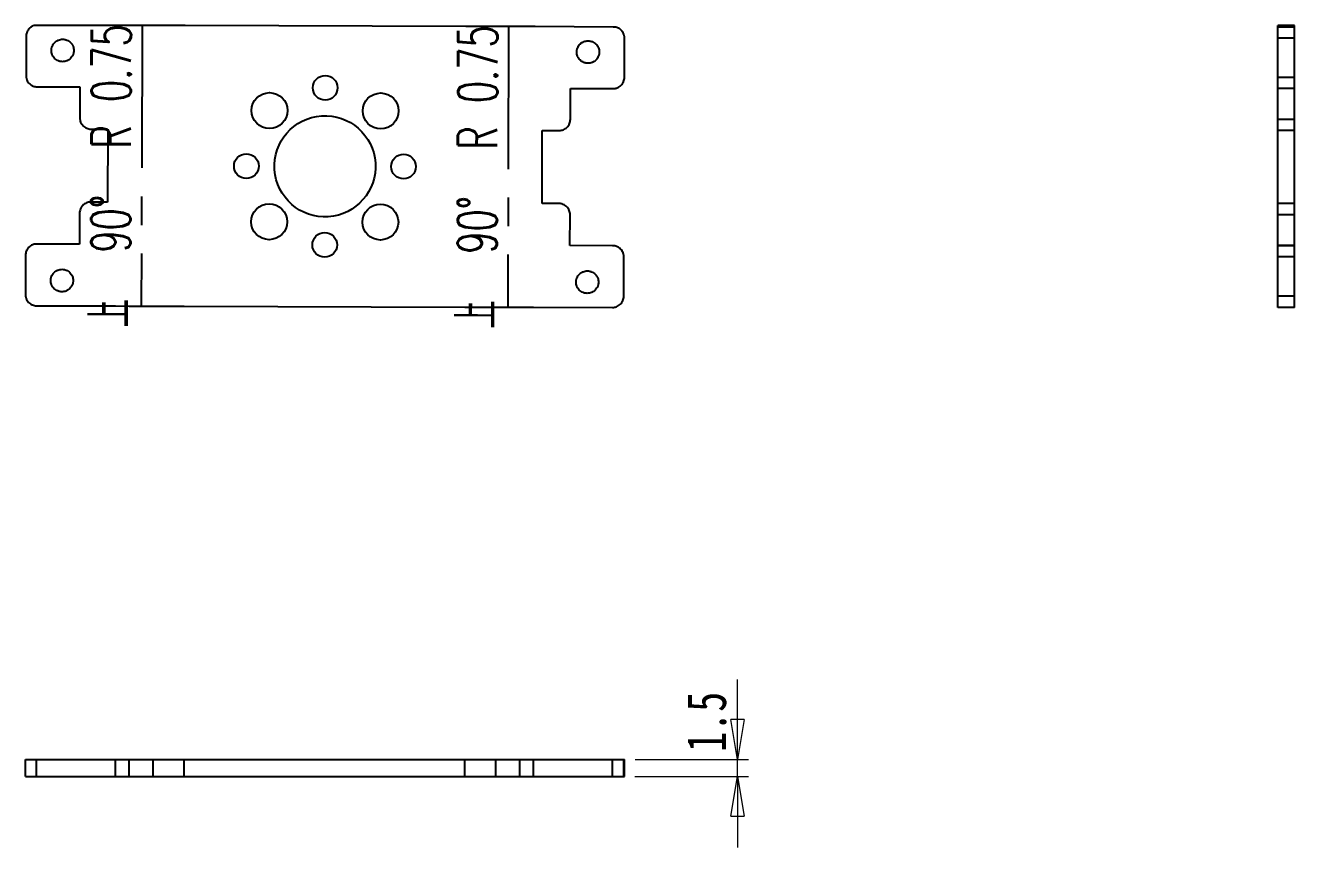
# Model space of a CAD drawing. Header units: millimetres. Extents: x 217 to 381, y 546 to 713.
# Drawn here: x 266.1 to 379.2, y 639.9 to 713.1 of the extents above; entities that cross this region are included whole.
import ezdxf

# ---------------------------------------------------------------- set-up
doc = ezdxf.new("R2010")
doc.units = ezdxf.units.MM
doc.linetypes.add('CENTERX2', pattern=[20.32, 12.7, -2.54, 2.54, -2.54])
doc.styles.add('SLDTEXTSTYLE0', font='TXT', dxfattribs={"width": 0.660714, "bigfont": 'bigfont'})
doc.styles.add('SLDTEXTSTYLE1', font='TXT', dxfattribs={"width": 0.75})
doc.dimstyles.new('SLDDIMSTYLE0', dxfattribs={"dimtxt": 3.5, "dimasz": 3.556, "dimexe": 0, "dimexo": 0.0625, "dimgap": 0.875, "dimtad": 1, "dimrnd": 1e-09, "dimzin": 12, "dimdsep": 46, "dimtxsty": 'SLDTEXTSTYLE1', "dimblk1": 'CLOSED', "dimblk2": 'CLOSED', "dimsah": 1, "dimcen": 0.09, "dimadec": 0, "dimazin": 3, "dimtfac": 1, "dimtmove": 0, "dimatfit": 0, "dimldrblk": 'CLOSED', "dimfxl": 0, "dimfrac": 2, "dimtolj": 1, "dimtzin": 12, "dimarcsym": 0})

# ---------------------------------------------------------------- blocks, each defined once
blk = doc.blocks.new('_Closed')
at = {"color": 0, "linetype": 'ByBlock', "lineweight": -2}
for p, q in [((-1, 0.166667), (0, 0)), ((-1, 0.166667), (-1, -0.166667)), ((0, 0), (-1, -0.166667)), ((0, 0), (-1, 0))]:
    blk.add_line(p, q, dxfattribs=at)
blk = doc.blocks.new('_D')
at = {"color": 7, "linetype": 'Continuous', "lineweight": 18}
for p, q in [((329.56, 647.72), (329.56, 654.86)), ((320.45, 647.72), (330.56, 647.72)), ((329.56, 646.22), (329.56, 647.72)), ((320.44, 646.22), (330.56, 646.22)), ((329.56, 646.22), (329.56, 639.87))]:
    blk.add_line(p, q, dxfattribs=at)
at = {"color": 7, "linetype": 'Continuous', "lineweight": 18, "xscale": 3.556, "yscale": 3.556}
for p, rotation in [((329.56, 647.72, -1.34), 269.9999999999935), ((329.56, 646.22, -1.34), 89.99999999999355)]:
    blk.add_blockref('_Closed', p, dxfattribs=dict(at, rotation=rotation))
at = {"color": 7, "linetype": 'Continuous', "lineweight": 18, "insert": (325.05, 648.4), "char_height": 3.5, "attachment_point": 1, "rotation": 90, "style": 'SLDTEXTSTYLE1'}
blk.add_mtext('1.5', dxfattribs=at)

msp = doc.modelspace()

# ---------------------------------------------------------------- linework, layer by layer
at = {"color": 7, "linetype": 'Continuous', "lineweight": 25}
for p, q in [((266.219, 712.154), (266.209, 708.654)), ((267.222, 713.127), (267, 713.127)), ((274.171, 713.13), (267.222, 713.127)), ((275.472, 713.127), (274.171, 713.13)), ((277.616, 713.12), (275.472, 713.127)), ((280.366, 713.112), (277.616, 713.12)), ((305.366, 713.036), (280.366, 713.112)), ((308.116, 713.028), (305.366, 713.037)), ((310.26, 713.022), (308.116, 713.028)), ((311.562, 713.017), (310.26, 713.022)), ((318.51, 712.973), (311.562, 713.017)), ((318.732, 712.971), (318.51, 712.973)), ((377.684, 713.127), (377.684, 713.13)), ((379.184, 713.127), (377.684, 713.127)), ((377.684, 713.12), (377.684, 713.127)), ((379.184, 713.12), (377.684, 713.12)), ((377.684, 713.112), (377.684, 713.12)), ((379.184, 713.112), (377.684, 713.112)), ((377.684, 713.036), (377.684, 713.112)), ((379.184, 713.037), (377.684, 713.037)), ((377.684, 713.028), (377.684, 713.037)), ((377.684, 713.022), (377.684, 713.028)), ((379.184, 713.022), (377.684, 713.022)), ((377.684, 713.017), (377.684, 713.022)), ((379.184, 713.017), (377.684, 713.017)), ((377.684, 712.973), (377.684, 713.017)), ((379.184, 712.971), (377.684, 712.971)), ((379.184, 713.127), (379.184, 713.13)), ((379.184, 713.12), (379.184, 713.127)), ((379.184, 713.112), (379.184, 713.12)), ((379.184, 713.036), (379.184, 713.112)), ((379.184, 713.028), (379.184, 713.037)), ((379.184, 713.022), (379.184, 713.028)), ((379.184, 713.017), (379.184, 713.022)), ((379.184, 712.973), (379.184, 713.017)), ((319.497, 708.494), (319.507, 711.994)), ((379.184, 711.994), (377.684, 711.994)), ((377.684, 708.494), (377.684, 711.994)), ((379.184, 708.494), (379.184, 711.994)), ((267.206, 707.651), (271.006, 707.64)), ((271.006, 707.64), (270.997, 704.89)), ((379.184, 708.494), (377.684, 708.494)), ((314.685, 704.758), (314.694, 707.508)), ((314.694, 707.508), (318.494, 707.497)), ((377.684, 704.758), (377.684, 707.508)), ((379.184, 707.497), (377.684, 707.497)), ((379.184, 704.758), (379.184, 707.508)), ((379.184, 704.758), (377.684, 704.758)), ((271.998, 703.886), (273.494, 703.884)), ((273.494, 703.884), (273.475, 697.384)), ((312.163, 697.268), (312.182, 703.768)), ((312.182, 703.768), (313.677, 703.76)), ((377.684, 697.268), (377.684, 703.768)), ((379.184, 703.76), (377.684, 703.76)), ((379.184, 697.268), (379.184, 703.768)), ((270.972, 696.39), (270.963, 693.64)), ((273.475, 697.384), (271.97, 697.386)), ((313.668, 697.26), (312.163, 697.268)), ((379.184, 697.268), (377.684, 697.268)), ((377.684, 697.26), (377.684, 697.268)), ((379.184, 697.26), (377.684, 697.26)), ((314.651, 693.508), (314.66, 696.258)), ((379.184, 696.258), (377.684, 696.258)), ((377.684, 693.508), (377.684, 696.258)), ((379.184, 693.508), (379.184, 696.258)), ((270.963, 693.64), (267.163, 693.651)), ((318.451, 693.497), (314.651, 693.508)), ((379.184, 693.508), (377.684, 693.508)), ((379.184, 693.497), (377.684, 693.497)), ((266.16, 692.654), (266.15, 689.154)), ((319.438, 688.994), (319.448, 692.494)), ((379.184, 692.494), (377.684, 692.494)), ((377.684, 688.994), (377.684, 692.494)), ((379.184, 688.994), (379.184, 692.494)), ((379.184, 688.994), (377.684, 688.994)), ((267.147, 688.151), (274.169, 688.129)), ((274.169, 688.129), (275.397, 688.127)), ((275.397, 688.127), (277.541, 688.12)), ((277.541, 688.12), (280.291, 688.112)), ((280.291, 688.112), (280.291, 688.103)), ((280.291, 688.103), (305.291, 688.028)), ((305.291, 688.028), (305.291, 688.037)), ((305.291, 688.037), (308.041, 688.028)), ((308.041, 688.028), (310.185, 688.023)), ((310.185, 688.023), (311.413, 688.017)), ((311.413, 688.017), (318.435, 687.997)), ((379.184, 687.997), (377.684, 687.997)), ((266.15, 646.223), (266.15, 647.723)), ((267.147, 646.223), (267.147, 647.723)), ((267.147, 647.723), (274.169, 647.723)), ((274.169, 646.223), (274.169, 647.723)), ((274.169, 647.723), (275.397, 647.723)), ((275.397, 646.223), (275.397, 647.723)), ((275.397, 647.723), (277.541, 647.723)), ((277.541, 646.223), (277.541, 647.723)), ((277.541, 647.723), (280.291, 647.723)), ((280.291, 646.223), (280.291, 647.723)), ((280.291, 647.723), (305.291, 647.723)), ((305.291, 646.223), (305.291, 647.723)), ((305.291, 647.723), (308.041, 647.723)), ((305.291, 646.223), (305.291, 647.723)), ((305.291, 647.723), (305.291, 647.723)), ((308.041, 646.223), (308.041, 647.723)), ((308.041, 647.723), (310.185, 647.723)), ((310.185, 646.223), (310.185, 647.723)), ((310.185, 647.723), (311.413, 647.723)), ((311.413, 646.223), (311.413, 647.723)), ((311.413, 647.723), (318.435, 647.723)), ((318.435, 646.223), (318.435, 647.723)), ((319.438, 646.223), (319.438, 647.723)), ((319.448, 646.223), (319.448, 647.723)), ((319.478, 647.723), (319.497, 647.723)), ((319.497, 646.223), (319.497, 647.723)), ((319.507, 646.223), (319.507, 647.723)), ((267.147, 646.223), (274.169, 646.223)), ((274.169, 646.223), (275.397, 646.223)), ((275.397, 646.223), (277.541, 646.223)), ((277.541, 646.223), (280.291, 646.223)), ((280.291, 646.223), (305.291, 646.223)), ((305.291, 646.223), (308.041, 646.223)), ((305.291, 646.223), (305.291, 646.223)), ((308.041, 646.223), (310.185, 646.223)), ((310.185, 646.223), (311.413, 646.223)), ((311.413, 646.223), (318.435, 646.223)), ((319.478, 646.223), (319.497, 646.223))]:
    msp.add_line(p, q, dxfattribs=at)
at = {"color": 7, "linetype": 'CENTERX2'}
for p, q in [((276.544, 713.124), (276.469, 688.124)), ((309.188, 713.025), (309.113, 688.025))]:
    msp.add_line(p, q, dxfattribs=at)
at = {"color": 7, "linetype": 'Continuous', "lineweight": 25}
for centre, radius in [((292.85, 707.571), 1.1), ((287.894, 705.536), 1.6), ((297.793, 705.506), 1.6), ((285.829, 700.592), 1.1), ((299.829, 700.55), 1.1), ((287.864, 695.636), 1.6), ((297.764, 695.607), 1.6), ((292.808, 693.571), 1.1)]:
    msp.add_circle(centre, radius, dxfattribs=at)
msp.add_ellipse((292.829, 700.571), major_axis=(0.3, -4.49), ratio=0.9999954, dxfattribs=at)
for points, knots in [([(267, 713.127), (266.946, 713.115), (266.894, 713.099), (266.819, 713.068), (266.794, 713.057), (266.746, 713.033), (266.723, 713.02), (266.599, 712.944), (266.512, 712.868), (266.403, 712.732), (266.371, 712.684), (266.329, 712.609), (266.316, 712.583), (266.299, 712.543), (266.293, 712.53), (266.283, 712.503), (266.278, 712.488), (266.237, 712.371), (266.219, 712.264), (266.219, 712.154)], [-0.0000012, -0.0000012, -0.0000012, -0.0000012, 0.125, 0.125, 0.1875, 0.1875, 0.25, 0.25, 0.5, 0.5, 0.625, 0.625, 0.6875, 0.6875, 0.71875, 0.71875, 0.75, 0.75, 1, 1, 1, 1]), ([(319.507, 711.994), (319.507, 712.049), (319.503, 712.103), (319.49, 712.183), (319.485, 712.21), (319.472, 712.263), (319.464, 712.288), (319.418, 712.425), (319.363, 712.527), (319.255, 712.664), (319.215, 712.706), (319.151, 712.763), (319.129, 712.781), (319.094, 712.807), (319.082, 712.815), (319.058, 712.832), (319.045, 712.84), (318.94, 712.905), (318.84, 712.946), (318.732, 712.971)], [0, 0, 0, 0, 0.125, 0.125, 0.1875, 0.1875, 0.25, 0.25, 0.5, 0.5, 0.625, 0.625, 0.6875, 0.6875, 0.71875, 0.71875, 0.75, 0.75, 1, 1, 1, 1]), ([(377.684, 711.994), (377.684, 712.049), (377.684, 712.103), (377.684, 712.183), (377.684, 712.21), (377.684, 712.263), (377.684, 712.288), (377.684, 712.425), (377.684, 712.527), (377.684, 712.664), (377.684, 712.706), (377.684, 712.763), (377.684, 712.781), (377.684, 712.807), (377.684, 712.815), (377.684, 712.832), (377.684, 712.84), (377.684, 712.905), (377.684, 712.946), (377.684, 712.971)], [0, 0, 0, 0, 0.125, 0.125, 0.1875, 0.1875, 0.25, 0.25, 0.5, 0.5, 0.625, 0.625, 0.6875, 0.6875, 0.71875, 0.71875, 0.75, 0.75, 1, 1, 1, 1]), ([(379.184, 711.994), (379.184, 712.049), (379.184, 712.103), (379.184, 712.183), (379.184, 712.21), (379.184, 712.263), (379.184, 712.288), (379.184, 712.425), (379.184, 712.527), (379.184, 712.664), (379.184, 712.706), (379.184, 712.763), (379.184, 712.781), (379.184, 712.807), (379.184, 712.815), (379.184, 712.832), (379.184, 712.84), (379.184, 712.905), (379.184, 712.946), (379.184, 712.971)], [0, 0, 0, 0, 0.125, 0.125, 0.1875, 0.1875, 0.25, 0.25, 0.5, 0.5, 0.625, 0.625, 0.6875, 0.6875, 0.71875, 0.71875, 0.75, 0.75, 1, 1, 1, 1]), ([(268.465, 710.898), (268.466, 710.961), (268.472, 711.023), (268.489, 711.115), (268.497, 711.146), (268.51, 711.191), (268.515, 711.206), (268.525, 711.236), (268.53, 711.249), (268.588, 711.393), (268.663, 711.507), (268.809, 711.652), (268.862, 711.695), (268.947, 711.751), (268.976, 711.768), (269.022, 711.791), (269.037, 711.798), (269.068, 711.812), (269.085, 711.82), (269.218, 711.872), (269.341, 711.895), (269.468, 711.895)], [0, 0, 0, 0, 0.125, 0.125, 0.1875, 0.1875, 0.21875, 0.21875, 0.25, 0.25, 0.5, 0.5, 0.625, 0.625, 0.6875, 0.6875, 0.71875, 0.71875, 0.75, 0.75, 1, 1, 1, 1]), ([(269.468, 711.895), (269.532, 711.894), (269.594, 711.888), (269.686, 711.87), (269.717, 711.863), (269.762, 711.85), (269.777, 711.845), (269.807, 711.835), (269.82, 711.83), (269.964, 711.772), (270.077, 711.697), (270.223, 711.551), (270.266, 711.498), (270.321, 711.413), (270.338, 711.384), (270.362, 711.338), (270.369, 711.323), (270.383, 711.292), (270.39, 711.275), (270.443, 711.142), (270.466, 711.019), (270.465, 710.892)], [0, 0, 0, 0, 0.125, 0.125, 0.1875, 0.1875, 0.21875, 0.21875, 0.25, 0.25, 0.5, 0.5, 0.625, 0.625, 0.6875, 0.6875, 0.71875, 0.71875, 0.75, 0.75, 1, 1, 1, 1]), ([(315.253, 710.757), (315.254, 710.82), (315.26, 710.883), (315.277, 710.975), (315.285, 711.005), (315.298, 711.05), (315.303, 711.065), (315.313, 711.095), (315.318, 711.109), (315.376, 711.253), (315.451, 711.366), (315.597, 711.512), (315.65, 711.554), (315.735, 711.61), (315.764, 711.627), (315.81, 711.65), (315.825, 711.657), (315.856, 711.672), (315.873, 711.679), (316.006, 711.731), (316.129, 711.754), (316.256, 711.754)], [0, 0, 0, 0, 0.125, 0.125, 0.1875, 0.1875, 0.21875, 0.21875, 0.25, 0.25, 0.5, 0.5, 0.625, 0.625, 0.6875, 0.6875, 0.71875, 0.71875, 0.75, 0.75, 1, 1, 1, 1]), ([(316.256, 711.754), (316.32, 711.754), (316.382, 711.747), (316.474, 711.73), (316.505, 711.722), (316.55, 711.709), (316.565, 711.704), (316.595, 711.694), (316.608, 711.689), (316.752, 711.631), (316.865, 711.556), (317.011, 711.41), (317.054, 711.357), (317.109, 711.272), (317.126, 711.243), (317.15, 711.198), (317.157, 711.182), (317.171, 711.151), (317.178, 711.134), (317.231, 711.001), (317.254, 710.878), (317.253, 710.751)], [0, 0, 0, 0, 0.125, 0.125, 0.1875, 0.1875, 0.21875, 0.21875, 0.25, 0.25, 0.5, 0.5, 0.625, 0.625, 0.6875, 0.6875, 0.71875, 0.71875, 0.75, 0.75, 1, 1, 1, 1]), ([(269.462, 709.895), (269.399, 709.895), (269.336, 709.901), (269.245, 709.919), (269.214, 709.926), (269.169, 709.939), (269.154, 709.944), (269.124, 709.954), (269.11, 709.96), (268.967, 710.017), (268.853, 710.092), (268.708, 710.238), (268.665, 710.291), (268.609, 710.376), (268.592, 710.405), (268.569, 710.451), (268.562, 710.466), (268.548, 710.497), (268.54, 710.514), (268.488, 710.647), (268.465, 710.77), (268.465, 710.898)], [0, 0, 0, 0, 0.125, 0.125, 0.1875, 0.1875, 0.21875, 0.21875, 0.25, 0.25, 0.5, 0.5, 0.625, 0.625, 0.6875, 0.6875, 0.71875, 0.71875, 0.75, 0.75, 1, 1, 1, 1]), ([(270.465, 710.892), (270.465, 710.828), (270.459, 710.766), (270.441, 710.674), (270.434, 710.643), (270.421, 710.598), (270.416, 710.583), (270.405, 710.553), (270.4, 710.54), (270.343, 710.396), (270.268, 710.282), (270.122, 710.137), (270.069, 710.094), (269.984, 710.039), (269.955, 710.022), (269.909, 709.998), (269.894, 709.991), (269.863, 709.977), (269.845, 709.969), (269.712, 709.917), (269.59, 709.894), (269.462, 709.895)], [0, 0, 0, 0, 0.125, 0.125, 0.1875, 0.1875, 0.21875, 0.21875, 0.25, 0.25, 0.5, 0.5, 0.625, 0.625, 0.6875, 0.6875, 0.71875, 0.71875, 0.75, 0.75, 1, 1, 1, 1]), ([(316.25, 709.754), (316.187, 709.754), (316.124, 709.76), (316.033, 709.778), (316.002, 709.785), (315.957, 709.798), (315.942, 709.803), (315.912, 709.814), (315.898, 709.819), (315.755, 709.876), (315.641, 709.951), (315.496, 710.098), (315.453, 710.15), (315.397, 710.235), (315.38, 710.264), (315.357, 710.31), (315.35, 710.325), (315.336, 710.356), (315.328, 710.374), (315.276, 710.507), (315.253, 710.629), (315.253, 710.757)], [0, 0, 0, 0, 0.125, 0.125, 0.1875, 0.1875, 0.21875, 0.21875, 0.25, 0.25, 0.5, 0.5, 0.625, 0.625, 0.6875, 0.6875, 0.71875, 0.71875, 0.75, 0.75, 1, 1, 1, 1]), ([(317.253, 710.751), (317.253, 710.687), (317.247, 710.625), (317.229, 710.533), (317.222, 710.502), (317.209, 710.457), (317.204, 710.442), (317.193, 710.412), (317.188, 710.399), (317.131, 710.255), (317.056, 710.142), (316.91, 709.996), (316.857, 709.953), (316.772, 709.898), (316.743, 709.881), (316.697, 709.857), (316.682, 709.85), (316.651, 709.836), (316.633, 709.829), (316.5, 709.776), (316.378, 709.753), (316.25, 709.754)], [0, 0, 0, 0, 0.125, 0.125, 0.1875, 0.1875, 0.21875, 0.21875, 0.25, 0.25, 0.5, 0.5, 0.625, 0.625, 0.6875, 0.6875, 0.71875, 0.71875, 0.75, 0.75, 1, 1, 1, 1]), ([(266.209, 708.654), (266.208, 708.591), (266.214, 708.528), (266.231, 708.436), (266.239, 708.406), (266.252, 708.361), (266.256, 708.346), (266.266, 708.316), (266.271, 708.302), (266.328, 708.158), (266.402, 708.044), (266.548, 707.898), (266.6, 707.854), (266.685, 707.799), (266.714, 707.781), (266.759, 707.758), (266.775, 707.75), (266.806, 707.736), (266.823, 707.729), (266.956, 707.676), (267.078, 707.652), (267.206, 707.651)], [0, 0, 0, 0, 0.125, 0.125, 0.1875, 0.1875, 0.21875, 0.21875, 0.25, 0.25, 0.5, 0.5, 0.625, 0.625, 0.6875, 0.6875, 0.71875, 0.71875, 0.75, 0.75, 1, 1, 1, 1]), ([(318.494, 707.497), (318.557, 707.497), (318.62, 707.502), (318.712, 707.52), (318.742, 707.527), (318.787, 707.54), (318.802, 707.545), (318.832, 707.555), (318.846, 707.56), (318.99, 707.616), (319.104, 707.691), (319.25, 707.836), (319.294, 707.889), (319.349, 707.973), (319.367, 708.002), (319.39, 708.048), (319.398, 708.063), (319.412, 708.094), (319.419, 708.111), (319.472, 708.244), (319.496, 708.367), (319.497, 708.494)], [0, 0, 0, 0, 0.125, 0.125, 0.1875, 0.1875, 0.21875, 0.21875, 0.25, 0.25, 0.5, 0.5, 0.625, 0.625, 0.6875, 0.6875, 0.71875, 0.71875, 0.75, 0.75, 1, 1, 1, 1]), ([(377.684, 707.497), (377.684, 707.497), (377.684, 707.502), (377.684, 707.52), (377.684, 707.527), (377.684, 707.54), (377.684, 707.545), (377.684, 707.555), (377.684, 707.56), (377.684, 707.616), (377.684, 707.691), (377.684, 707.836), (377.684, 707.889), (377.684, 707.973), (377.684, 708.002), (377.684, 708.048), (377.684, 708.063), (377.684, 708.094), (377.684, 708.111), (377.684, 708.244), (377.684, 708.367), (377.684, 708.494)], [0, 0, 0, 0, 0.125, 0.125, 0.1875, 0.1875, 0.21875, 0.21875, 0.25, 0.25, 0.5, 0.5, 0.625, 0.625, 0.6875, 0.6875, 0.71875, 0.71875, 0.75, 0.75, 1, 1, 1, 1]), ([(379.184, 707.497), (379.184, 707.497), (379.184, 707.502), (379.184, 707.52), (379.184, 707.527), (379.184, 707.54), (379.184, 707.545), (379.184, 707.555), (379.184, 707.56), (379.184, 707.616), (379.184, 707.691), (379.184, 707.836), (379.184, 707.889), (379.184, 707.973), (379.184, 708.002), (379.184, 708.048), (379.184, 708.063), (379.184, 708.094), (379.184, 708.111), (379.184, 708.244), (379.184, 708.367), (379.184, 708.494)], [0, 0, 0, 0, 0.125, 0.125, 0.1875, 0.1875, 0.21875, 0.21875, 0.25, 0.25, 0.5, 0.5, 0.625, 0.625, 0.6875, 0.6875, 0.71875, 0.71875, 0.75, 0.75, 1, 1, 1, 1]), ([(270.997, 704.89), (270.997, 704.758), (271.022, 704.629), (271.123, 704.384), (271.195, 704.276), (271.335, 704.135), (271.385, 704.094), (271.493, 704.021), (271.549, 703.991), (271.736, 703.913), (271.865, 703.886), (271.998, 703.886)], [0, 0, 0, 0, 0.25, 0.25, 0.5, 0.5, 0.625, 0.625, 0.75, 0.75, 1, 1, 1, 1]), ([(313.677, 703.76), (313.744, 703.76), (313.81, 703.766), (313.907, 703.785), (313.939, 703.793), (314.003, 703.813), (314.036, 703.824), (314.188, 703.887), (314.297, 703.959), (314.484, 704.145), (314.556, 704.253), (314.659, 704.498), (314.685, 704.626), (314.685, 704.758)], [0, 0, 0, 0, 0.125, 0.125, 0.1875, 0.1875, 0.25, 0.25, 0.5, 0.5, 0.75, 0.75, 1, 1, 1, 1]), ([(377.684, 703.76), (377.684, 703.76), (377.684, 703.766), (377.684, 703.785), (377.684, 703.793), (377.684, 703.813), (377.684, 703.824), (377.684, 703.887), (377.684, 703.959), (377.684, 704.145), (377.684, 704.253), (377.684, 704.498), (377.684, 704.626), (377.684, 704.758)], [0, 0, 0, 0, 0.125, 0.125, 0.1875, 0.1875, 0.25, 0.25, 0.5, 0.5, 0.75, 0.75, 1, 1, 1, 1]), ([(379.184, 703.76), (379.184, 703.76), (379.184, 703.766), (379.184, 703.785), (379.184, 703.793), (379.184, 703.813), (379.184, 703.824), (379.184, 703.887), (379.184, 703.959), (379.184, 704.145), (379.184, 704.253), (379.184, 704.498), (379.184, 704.626), (379.184, 704.758)], [0, 0, 0, 0, 0.125, 0.125, 0.1875, 0.1875, 0.25, 0.25, 0.5, 0.5, 0.75, 0.75, 1, 1, 1, 1]), ([(271.97, 697.386), (271.838, 697.386), (271.714, 697.362), (271.469, 697.262), (271.36, 697.189), (271.173, 697.003), (271.101, 696.895), (270.998, 696.65), (270.972, 696.523), (270.972, 696.39)], [0, 0, 0, 0, 0.25, 0.25, 0.5, 0.5, 0.75, 0.75, 1, 1, 1, 1]), ([(314.66, 696.258), (314.66, 696.39), (314.635, 696.52), (314.534, 696.764), (314.462, 696.873), (314.323, 697.013), (314.272, 697.055), (314.164, 697.127), (314.105, 697.159), (313.926, 697.234), (313.8, 697.26), (313.668, 697.26)], [0, 0, 0, 0, 0.25, 0.25, 0.5, 0.5, 0.625, 0.625, 0.75, 0.75, 1, 1, 1, 1]), ([(377.684, 696.258), (377.684, 696.39), (377.684, 696.52), (377.684, 696.764), (377.684, 696.873), (377.684, 697.013), (377.684, 697.055), (377.684, 697.127), (377.684, 697.159), (377.684, 697.234), (377.684, 697.26), (377.684, 697.26)], [0, 0, 0, 0, 0.25, 0.25, 0.5, 0.5, 0.625, 0.625, 0.75, 0.75, 1, 1, 1, 1]), ([(379.184, 696.258), (379.184, 696.39), (379.184, 696.52), (379.184, 696.764), (379.184, 696.873), (379.184, 697.013), (379.184, 697.055), (379.184, 697.127), (379.184, 697.159), (379.184, 697.234), (379.184, 697.26), (379.184, 697.26)], [0, 0, 0, 0, 0.25, 0.25, 0.5, 0.5, 0.625, 0.625, 0.75, 0.75, 1, 1, 1, 1]), ([(267.163, 693.651), (267.1, 693.652), (267.038, 693.646), (266.945, 693.629), (266.915, 693.621), (266.87, 693.608), (266.855, 693.604), (266.825, 693.594), (266.811, 693.589), (266.667, 693.532), (266.553, 693.458), (266.407, 693.312), (266.364, 693.26), (266.308, 693.175), (266.29, 693.146), (266.267, 693.101), (266.259, 693.085), (266.245, 693.054), (266.238, 693.037), (266.185, 692.904), (266.161, 692.782), (266.16, 692.654)], [0, 0, 0, 0, 0.125, 0.125, 0.1875, 0.1875, 0.21875, 0.21875, 0.25, 0.25, 0.5, 0.5, 0.625, 0.625, 0.6875, 0.6875, 0.71875, 0.71875, 0.75, 0.75, 1, 1, 1, 1]), ([(319.448, 692.494), (319.449, 692.558), (319.443, 692.62), (319.426, 692.712), (319.418, 692.742), (319.405, 692.788), (319.401, 692.803), (319.391, 692.833), (319.386, 692.846), (319.329, 692.991), (319.255, 693.104), (319.109, 693.251), (319.057, 693.294), (318.972, 693.35), (318.943, 693.367), (318.898, 693.391), (318.882, 693.398), (318.851, 693.412), (318.834, 693.42), (318.701, 693.473), (318.579, 693.497), (318.451, 693.497)], [0, 0, 0, 0, 0.125, 0.125, 0.1875, 0.1875, 0.21875, 0.21875, 0.25, 0.25, 0.5, 0.5, 0.625, 0.625, 0.6875, 0.6875, 0.71875, 0.71875, 0.75, 0.75, 1, 1, 1, 1]), ([(377.684, 692.494), (377.684, 692.558), (377.684, 692.62), (377.684, 692.712), (377.684, 692.742), (377.684, 692.788), (377.684, 692.803), (377.684, 692.833), (377.684, 692.846), (377.684, 692.991), (377.684, 693.104), (377.684, 693.251), (377.684, 693.294), (377.684, 693.35), (377.684, 693.367), (377.684, 693.391), (377.684, 693.398), (377.684, 693.412), (377.684, 693.42), (377.684, 693.473), (377.684, 693.497), (377.684, 693.497)], [0, 0, 0, 0, 0.125, 0.125, 0.1875, 0.1875, 0.21875, 0.21875, 0.25, 0.25, 0.5, 0.5, 0.625, 0.625, 0.6875, 0.6875, 0.71875, 0.71875, 0.75, 0.75, 1, 1, 1, 1]), ([(379.184, 692.494), (379.184, 692.558), (379.184, 692.62), (379.184, 692.712), (379.184, 692.742), (379.184, 692.788), (379.184, 692.803), (379.184, 692.833), (379.184, 692.846), (379.184, 692.991), (379.184, 693.104), (379.184, 693.251), (379.184, 693.294), (379.184, 693.35), (379.184, 693.367), (379.184, 693.391), (379.184, 693.398), (379.184, 693.412), (379.184, 693.42), (379.184, 693.473), (379.184, 693.497), (379.184, 693.497)], [0, 0, 0, 0, 0.125, 0.125, 0.1875, 0.1875, 0.21875, 0.21875, 0.25, 0.25, 0.5, 0.5, 0.625, 0.625, 0.6875, 0.6875, 0.71875, 0.71875, 0.75, 0.75, 1, 1, 1, 1]), ([(268.404, 690.398), (268.404, 690.461), (268.41, 690.524), (268.428, 690.616), (268.435, 690.646), (268.448, 690.691), (268.453, 690.706), (268.464, 690.736), (268.469, 690.75), (268.526, 690.893), (268.601, 691.007), (268.748, 691.152), (268.8, 691.195), (268.885, 691.251), (268.914, 691.268), (268.96, 691.291), (268.975, 691.298), (269.006, 691.313), (269.024, 691.32), (269.157, 691.372), (269.279, 691.395), (269.407, 691.395)], [0, 0, 0, 0, 0.125, 0.125, 0.1875, 0.1875, 0.21875, 0.21875, 0.25, 0.25, 0.5, 0.5, 0.625, 0.625, 0.6875, 0.6875, 0.71875, 0.71875, 0.75, 0.75, 1, 1, 1, 1]), ([(269.407, 691.395), (269.47, 691.394), (269.533, 691.388), (269.625, 691.371), (269.655, 691.363), (269.7, 691.35), (269.715, 691.345), (269.745, 691.335), (269.759, 691.33), (269.902, 691.272), (270.016, 691.197), (270.161, 691.051), (270.204, 690.998), (270.26, 690.913), (270.277, 690.884), (270.3, 690.839), (270.307, 690.823), (270.322, 690.792), (270.329, 690.775), (270.381, 690.642), (270.404, 690.519), (270.404, 690.392)], [0, 0, 0, 0, 0.125, 0.125, 0.1875, 0.1875, 0.21875, 0.21875, 0.25, 0.25, 0.5, 0.5, 0.625, 0.625, 0.6875, 0.6875, 0.71875, 0.71875, 0.75, 0.75, 1, 1, 1, 1]), ([(315.192, 690.257), (315.192, 690.32), (315.198, 690.383), (315.216, 690.475), (315.223, 690.505), (315.236, 690.55), (315.241, 690.565), (315.252, 690.595), (315.257, 690.609), (315.314, 690.753), (315.389, 690.866), (315.536, 691.012), (315.588, 691.054), (315.673, 691.11), (315.702, 691.127), (315.748, 691.15), (315.763, 691.158), (315.794, 691.172), (315.812, 691.179), (315.945, 691.231), (316.067, 691.254), (316.195, 691.254)], [0, 0, 0, 0, 0.125, 0.125, 0.1875, 0.1875, 0.21875, 0.21875, 0.25, 0.25, 0.5, 0.5, 0.625, 0.625, 0.6875, 0.6875, 0.71875, 0.71875, 0.75, 0.75, 1, 1, 1, 1]), ([(316.195, 691.254), (316.258, 691.254), (316.321, 691.248), (316.413, 691.23), (316.443, 691.222), (316.488, 691.209), (316.503, 691.204), (316.533, 691.194), (316.547, 691.189), (316.691, 691.131), (316.804, 691.056), (316.949, 690.91), (316.992, 690.857), (317.048, 690.772), (317.065, 690.743), (317.088, 690.698), (317.095, 690.682), (317.11, 690.651), (317.117, 690.634), (317.169, 690.501), (317.192, 690.378), (317.192, 690.251)], [0, 0, 0, 0, 0.125, 0.125, 0.1875, 0.1875, 0.21875, 0.21875, 0.25, 0.25, 0.5, 0.5, 0.625, 0.625, 0.6875, 0.6875, 0.71875, 0.71875, 0.75, 0.75, 1, 1, 1, 1]), ([(269.401, 689.395), (269.337, 689.395), (269.275, 689.401), (269.183, 689.419), (269.152, 689.426), (269.107, 689.439), (269.092, 689.444), (269.062, 689.455), (269.049, 689.46), (268.905, 689.517), (268.792, 689.592), (268.646, 689.738), (268.603, 689.791), (268.548, 689.876), (268.531, 689.905), (268.507, 689.951), (268.5, 689.966), (268.486, 689.997), (268.479, 690.015), (268.426, 690.148), (268.403, 690.27), (268.404, 690.398)], [0, 0, 0, 0, 0.125, 0.125, 0.1875, 0.1875, 0.21875, 0.21875, 0.25, 0.25, 0.5, 0.5, 0.625, 0.625, 0.6875, 0.6875, 0.71875, 0.71875, 0.75, 0.75, 1, 1, 1, 1]), ([(270.404, 690.392), (270.403, 690.328), (270.397, 690.266), (270.38, 690.174), (270.372, 690.143), (270.359, 690.098), (270.354, 690.083), (270.344, 690.053), (270.339, 690.04), (270.281, 689.896), (270.206, 689.783), (270.06, 689.637), (270.007, 689.594), (269.922, 689.539), (269.893, 689.522), (269.848, 689.498), (269.832, 689.491), (269.801, 689.477), (269.784, 689.47), (269.651, 689.417), (269.528, 689.394), (269.401, 689.395)], [0, 0, 0, 0, 0.125, 0.125, 0.1875, 0.1875, 0.21875, 0.21875, 0.25, 0.25, 0.5, 0.5, 0.625, 0.625, 0.6875, 0.6875, 0.71875, 0.71875, 0.75, 0.75, 1, 1, 1, 1]), ([(316.189, 689.254), (316.125, 689.254), (316.063, 689.26), (315.971, 689.278), (315.94, 689.285), (315.895, 689.299), (315.88, 689.303), (315.85, 689.314), (315.837, 689.319), (315.693, 689.376), (315.58, 689.451), (315.434, 689.598), (315.391, 689.65), (315.336, 689.735), (315.319, 689.765), (315.295, 689.81), (315.288, 689.825), (315.274, 689.857), (315.267, 689.874), (315.214, 690.007), (315.191, 690.129), (315.192, 690.257)], [0, 0, 0, 0, 0.125, 0.125, 0.1875, 0.1875, 0.21875, 0.21875, 0.25, 0.25, 0.5, 0.5, 0.625, 0.625, 0.6875, 0.6875, 0.71875, 0.71875, 0.75, 0.75, 1, 1, 1, 1]), ([(317.192, 690.251), (317.191, 690.187), (317.185, 690.125), (317.168, 690.033), (317.16, 690.003), (317.147, 689.957), (317.142, 689.942), (317.132, 689.913), (317.127, 689.899), (317.069, 689.755), (316.994, 689.642), (316.848, 689.496), (316.795, 689.453), (316.71, 689.398), (316.681, 689.381), (316.636, 689.357), (316.62, 689.35), (316.589, 689.336), (316.572, 689.329), (316.439, 689.276), (316.316, 689.253), (316.189, 689.254)], [0, 0, 0, 0, 0.125, 0.125, 0.1875, 0.1875, 0.21875, 0.21875, 0.25, 0.25, 0.5, 0.5, 0.625, 0.625, 0.6875, 0.6875, 0.71875, 0.71875, 0.75, 0.75, 1, 1, 1, 1]), ([(266.15, 689.154), (266.15, 689.091), (266.155, 689.029), (266.173, 688.936), (266.18, 688.906), (266.193, 688.861), (266.198, 688.846), (266.208, 688.816), (266.213, 688.802), (266.269, 688.658), (266.344, 688.544), (266.489, 688.398), (266.542, 688.355), (266.626, 688.299), (266.655, 688.281), (266.701, 688.258), (266.716, 688.25), (266.747, 688.236), (266.764, 688.229), (266.897, 688.176), (267.02, 688.152), (267.147, 688.151)], [0, 0, 0, 0, 0.125, 0.125, 0.1875, 0.1875, 0.21875, 0.21875, 0.25, 0.25, 0.5, 0.5, 0.625, 0.625, 0.6875, 0.6875, 0.71875, 0.71875, 0.75, 0.75, 1, 1, 1, 1]), ([(318.435, 687.997), (318.498, 687.997), (318.561, 688.003), (318.653, 688.02), (318.683, 688.027), (318.729, 688.04), (318.744, 688.045), (318.774, 688.055), (318.787, 688.06), (318.931, 688.116), (319.045, 688.191), (319.192, 688.336), (319.235, 688.389), (319.291, 688.473), (319.308, 688.503), (319.332, 688.548), (319.339, 688.563), (319.353, 688.594), (319.361, 688.611), (319.414, 688.744), (319.438, 688.867), (319.438, 688.994)], [0, 0, 0, 0, 0.125, 0.125, 0.1875, 0.1875, 0.21875, 0.21875, 0.25, 0.25, 0.5, 0.5, 0.625, 0.625, 0.6875, 0.6875, 0.71875, 0.71875, 0.75, 0.75, 1, 1, 1, 1]), ([(377.684, 687.997), (377.684, 687.997), (377.684, 688.003), (377.684, 688.02), (377.684, 688.027), (377.684, 688.04), (377.684, 688.045), (377.684, 688.055), (377.684, 688.06), (377.684, 688.116), (377.684, 688.191), (377.684, 688.336), (377.684, 688.389), (377.684, 688.473), (377.684, 688.503), (377.684, 688.548), (377.684, 688.563), (377.684, 688.594), (377.684, 688.611), (377.684, 688.744), (377.684, 688.867), (377.684, 688.994)], [0, 0, 0, 0, 0.125, 0.125, 0.1875, 0.1875, 0.21875, 0.21875, 0.25, 0.25, 0.5, 0.5, 0.625, 0.625, 0.6875, 0.6875, 0.71875, 0.71875, 0.75, 0.75, 1, 1, 1, 1]), ([(379.184, 687.997), (379.184, 687.997), (379.184, 688.003), (379.184, 688.02), (379.184, 688.027), (379.184, 688.04), (379.184, 688.045), (379.184, 688.055), (379.184, 688.06), (379.184, 688.116), (379.184, 688.191), (379.184, 688.336), (379.184, 688.389), (379.184, 688.473), (379.184, 688.503), (379.184, 688.548), (379.184, 688.563), (379.184, 688.594), (379.184, 688.611), (379.184, 688.744), (379.184, 688.867), (379.184, 688.994)], [0, 0, 0, 0, 0.125, 0.125, 0.1875, 0.1875, 0.21875, 0.21875, 0.25, 0.25, 0.5, 0.5, 0.625, 0.625, 0.6875, 0.6875, 0.71875, 0.71875, 0.75, 0.75, 1, 1, 1, 1]), ([(266.15, 647.723), (266.15, 647.723), (266.155, 647.723), (266.173, 647.723), (266.18, 647.723), (266.193, 647.723), (266.198, 647.723), (266.208, 647.723), (266.213, 647.723), (266.269, 647.723), (266.344, 647.723), (266.489, 647.723), (266.542, 647.723), (266.626, 647.723), (266.655, 647.723), (266.701, 647.723), (266.716, 647.723), (266.747, 647.723), (266.764, 647.723), (266.897, 647.723), (267.02, 647.723), (267.147, 647.723)], [0, 0, 0, 0, 0.125, 0.125, 0.1875, 0.1875, 0.21875, 0.21875, 0.25, 0.25, 0.5, 0.5, 0.625, 0.625, 0.6875, 0.6875, 0.71875, 0.71875, 0.75, 0.75, 1, 1, 1, 1]), ([(318.435, 647.723), (318.498, 647.723), (318.561, 647.723), (318.653, 647.723), (318.683, 647.723), (318.729, 647.723), (318.744, 647.723), (318.774, 647.723), (318.787, 647.723), (318.931, 647.723), (319.045, 647.723), (319.192, 647.723), (319.235, 647.723), (319.291, 647.723), (319.308, 647.723), (319.332, 647.723), (319.339, 647.723), (319.353, 647.723), (319.361, 647.723), (319.414, 647.723), (319.438, 647.723), (319.438, 647.723)], [0, 0, 0, 0, 0.125, 0.125, 0.1875, 0.1875, 0.21875, 0.21875, 0.25, 0.25, 0.5, 0.5, 0.625, 0.625, 0.6875, 0.6875, 0.71875, 0.71875, 0.75, 0.75, 1, 1, 1, 1]), ([(266.15, 646.223), (266.15, 646.223), (266.155, 646.223), (266.173, 646.223), (266.18, 646.223), (266.193, 646.223), (266.198, 646.223), (266.208, 646.223), (266.213, 646.223), (266.269, 646.223), (266.344, 646.223), (266.489, 646.223), (266.542, 646.223), (266.626, 646.223), (266.655, 646.223), (266.701, 646.223), (266.716, 646.223), (266.747, 646.223), (266.764, 646.223), (266.897, 646.223), (267.02, 646.223), (267.147, 646.223)], [0, 0, 0, 0, 0.125, 0.125, 0.1875, 0.1875, 0.21875, 0.21875, 0.25, 0.25, 0.5, 0.5, 0.625, 0.625, 0.6875, 0.6875, 0.71875, 0.71875, 0.75, 0.75, 1, 1, 1, 1]), ([(318.435, 646.223), (318.498, 646.223), (318.561, 646.223), (318.653, 646.223), (318.683, 646.223), (318.729, 646.223), (318.744, 646.223), (318.774, 646.223), (318.787, 646.223), (318.931, 646.223), (319.045, 646.223), (319.192, 646.223), (319.235, 646.223), (319.291, 646.223), (319.308, 646.223), (319.332, 646.223), (319.339, 646.223), (319.353, 646.223), (319.361, 646.223), (319.414, 646.223), (319.438, 646.223), (319.438, 646.223)], [0, 0, 0, 0, 0.125, 0.125, 0.1875, 0.1875, 0.21875, 0.21875, 0.25, 0.25, 0.5, 0.5, 0.625, 0.625, 0.6875, 0.6875, 0.71875, 0.71875, 0.75, 0.75, 1, 1, 1, 1])]:
    msp.add_open_spline(points, degree=3, knots=knots, dxfattribs=at)

# ---------------------------------------------------------------- texts
at = {"color": 7, "linetype": 'Continuous', "lineweight": 0, "char_height": 3.5, "attachment_point": 2, "rotation": 89.82753, "style": 'SLDTEXTSTYLE0'}
for insert in [(272.018, 699.728), (304.662, 699.63)]:
    msp.add_mtext('\\M+18FE3  90\\M+1818B  R 0.75', dxfattribs=dict(at, insert=insert))

# ---------------------------------------------------------------- dimensions: what is measured, and where the dimension line sits
at = {"color": 7, "linetype": 'Continuous', "lineweight": 18}
dim = msp.add_linear_dim(base=(329.564, 647.723), p1=(319.438, 646.223), p2=(319.448, 647.723), angle=90, text='1.5', dimstyle='SLDDIMSTYLE0', dxfattribs=at)
dim.commit()
dim.dimension.update_dxf_attribs({"geometry": '_D', "text_midpoint": (329.564, 651.63), "dimtype": 160})

doc.saveas('drawing.dxf')
